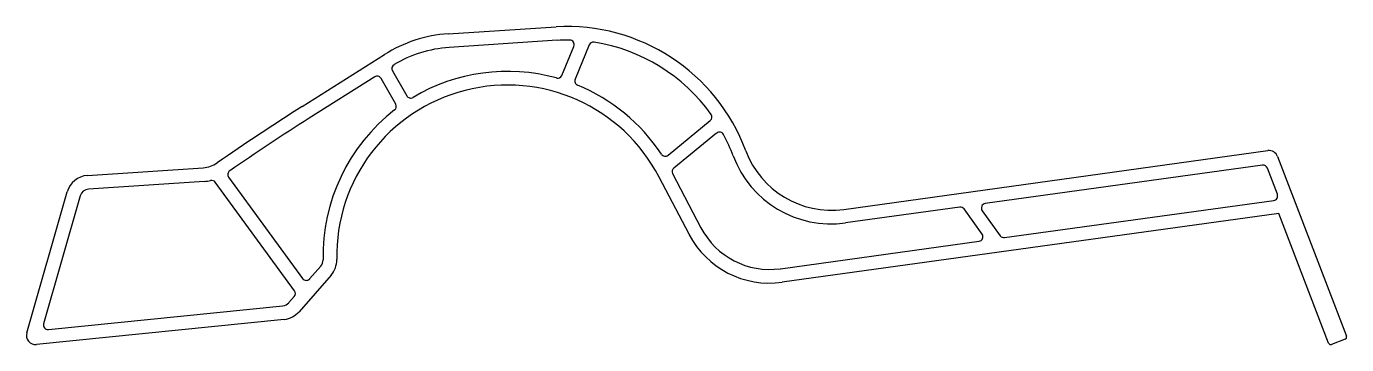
# Model space of a CAD drawing. Extents: x 2748 to 3038, y 1407 to 1477.
import ezdxf

# ---------------------------------------------------------------- set-up
doc = ezdxf.new("R2010")
doc.units = 0
doc.layers.get('0').update_dxf_attribs({"linetype": 'CONTINUOUS'})

msp = doc.modelspace()

# ---------------------------------------------------------------- linework, layer by layer
for p, q in [((2840.42, 1475.49), (2864.12, 1477.06)), ((2864.32, 1474.07), (2840.62, 1472.5)), ((2865.38, 1466.38), (2868.01, 1472.74)), ((2871.39, 1473.07), (2868.27, 1465.53)), ((2808.38, 1459.55), (2826.42, 1470.94)), ((2828.18, 1467.37), (2831.33, 1461.89)), ((2828.18, 1467.37), (2828.18, 1467.37)), ((2824.29, 1466.05), (2809.93, 1456.97)), ((2828.93, 1460.04), (2825.68, 1465.7)), ((2888.69, 1448.86), (2897.97, 1456.44)), ((2899.37, 1453.71), (2889.97, 1446.03)), ((2927.26, 1436.96), (3020.37, 1449.85)), ((3019.2, 1446.66), (2958.35, 1438.24)), ((3019.2, 1446.66), (3019.2, 1446.66)), ((3022.51, 1448.56), (3037.64, 1409.1)), ((2761.24, 1444.4), (2786.66, 1446.08)), ((2792.21, 1444), (2808.46, 1421.78)), ((2893.3, 1431.49), (2886.72, 1444.06)), ((2889.71, 1444.8), (2895.93, 1432.94)), ((3022.48, 1440.28), (3020.28, 1446.02)), ((2747.91, 1409.87), (2756.76, 1440.78)), ((2786.85, 1443.09), (2761.44, 1441.4)), ((2806.7, 1419.1), (2789.29, 1442.91)), ((2759.65, 1439.96), (2751.6, 1411.86)), ((2759.65, 1439.96), (2759.65, 1439.96)), ((2962.6, 1430.75), (3021.68, 1438.93)), ((3022.48, 1440.28), (3022.48, 1440.28)), ((3022.81, 1436.05), (2913.76, 1420.96)), ((2927.26, 1436.96), (2927.26, 1436.96)), ((2952.74, 1437.46), (2927.68, 1433.99)), ((2957.66, 1431.55), (2953.68, 1437.05)), ((2957.67, 1436.66), (2957.67, 1436.66)), ((2957.67, 1436.66), (2961.64, 1431.17)), ((3033.72, 1407.6), (3022.81, 1436.05)), ((2913.35, 1423.93), (2956.98, 1429.97)), ((2957.66, 1431.55), (2957.66, 1431.55)), ((2810.01, 1421.71), (2812.47, 1424.5)), ((2814.71, 1422.51), (2807.69, 1414.5)), ((2805.43, 1416.48), (2806.64, 1417.85)), ((2752.66, 1410.59), (2804.13, 1415.8)), ((2805.43, 1416.48), (2805.43, 1416.48)), ((2804.43, 1412.82), (2750.02, 1407.3)), ((3037.35, 1408.45), (3034.36, 1407.31))]:
    msp.add_line(p, q)
for centre, radius, start, end in [((2842.4, 1445.56), 30, 93.7883, 122.1937), ((2866.43, 1435.12), 42, 20.5022, 93.1409), ((2842.4, 1445.56), 27, 93.7875, 120.9085), ((2866.43, 1435.12), 39, 89.0082, 93.0939), ((2867.08, 1473.12), 1, 337.5379, 89.0096), ((2872.31, 1472.67), 1, 81.0966, 156.4885), ((2866.43, 1435.12), 39, 35.551, 81.0967), ((2829.05, 1467.86), 1, 120.9084, 209.8726), ((2853.45, 1426.75), 40.5, 74.6331, 120.8149), ((2853.45, 1426.75), 37.5, 27.4972, 181.2464), ((2824.81, 1465.2), 1, 29.8716, 121.5618), ((2864.46, 1466.76), 1, 254.264, 337.5423), ((2869.2, 1465.14), 1, 157.5409, 247.703), ((2853.45, 1426.75), 40.5, 33.4956, 67.703), ((2832.19, 1462.39), 1, 209.8693, 300.8149), ((3075.42, 1036.83), 500, 122.2807, 124.8517), ((2853.45, 1426.75), 40.5, 127.7426, 181.2462), ((2828.05, 1459.56), 1, 307.7426, 28.7942), ((3075.42, 1036.83), 497, 122.2887, 124.7044), ((2897.34, 1457.22), 1, 309.2435, 35.5505), ((2900, 1452.93), 1, 27.9413, 128.7504), ((2866.43, 1435.12), 39, 20.3689, 27.9431), ((2924.52, 1456.77), 20, 200.304, 277.8805), ((3020.64, 1447.87), 2, 20.3687, 97.619), ((2786.26, 1452.07), 6, 273.7876, 304.8506), ((2888.07, 1449.64), 1, 212.8252, 308.7502), ((2924.52, 1456.77), 23, 200.5589, 277.8806), ((3019.34, 1445.67), 1, 20.4215, 97.8806), ((2761.57, 1439.41), 5, 93.7889, 164.0156), ((2793.02, 1444.59), 1, 124.7044, 216.1723), ((2890.6, 1445.26), 1, 129.2501, 207.0935), ((2761.57, 1439.41), 2, 93.7889, 164.015), ((2786.26, 1452.07), 9, 273.7889, 282.8716), ((2788.49, 1442.32), 1, 36.1711, 102.8711), ((2958.48, 1437.25), 1, 97.5262, 215.8613), ((3021.54, 1439.92), 1, 277.7746, 20.9717), ((2952.87, 1436.47), 1, 35.8613, 97.5262), ((2911.01, 1440.77), 17, 207.4361, 277.8806), ((2911.01, 1440.77), 20, 207.6417, 277.8805), ((2956.85, 1430.96), 1, 277.5262, 35.8613), ((2962.46, 1431.74), 1, 214.806, 277.8806), ((2810.96, 1425.82), 2, 318.7827, 1.2431), ((2810.96, 1425.82), 5, 318.5102, 1.2461), ((2809.27, 1422.37), 1, 216.1723, 318.42), ((2805.89, 1418.51), 1, 318.145, 36.1724), ((2803.93, 1417.79), 2, 275.7192, 318.7916), ((2803.93, 1417.79), 5, 275.7193, 318.7893), ((2752.56, 1411.58), 1, 164.015, 275.7192), ((2749.82, 1409.29), 2, 163.1766, 275.7193), ((3037.17, 1408.92), 0.5, 290.9696, 20.9703), ((3034.18, 1407.78), 0.5, 200.9702, 290.9696)]:
    msp.add_arc(centre, radius, start, end)

doc.saveas('drawing.dxf')
